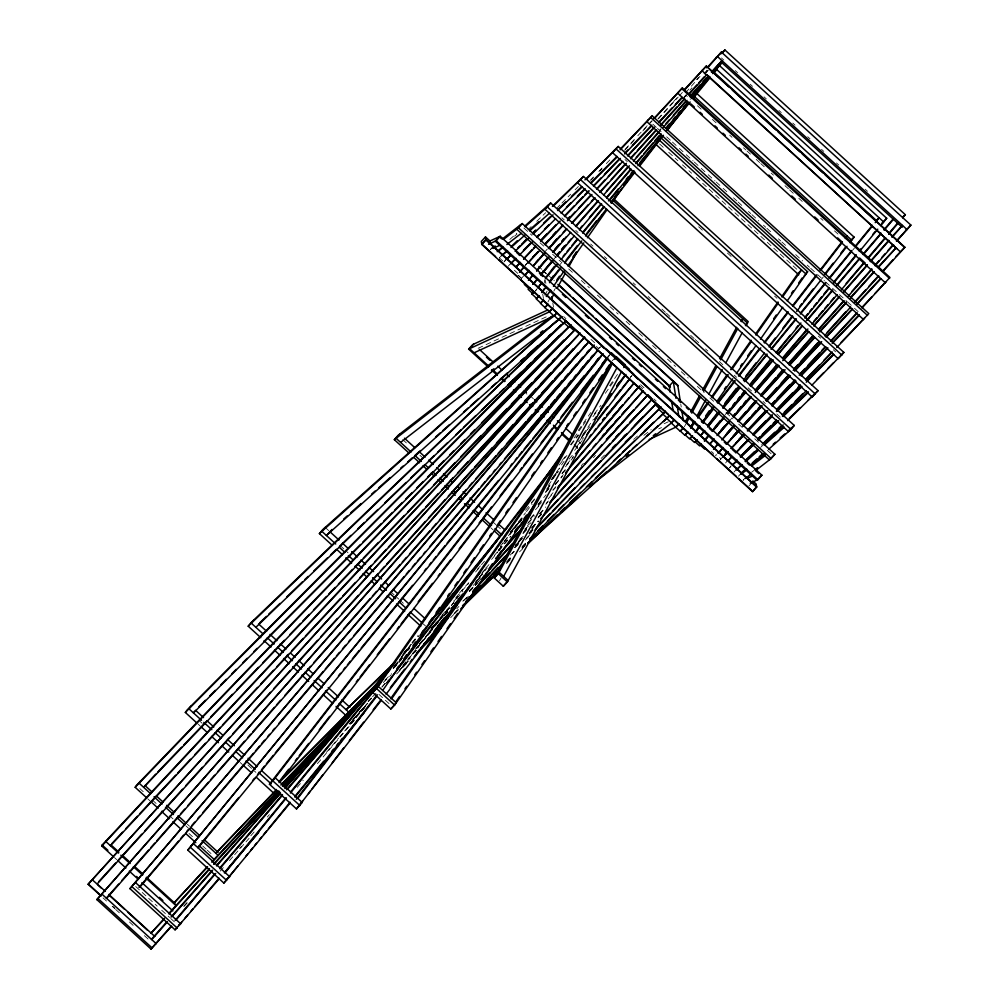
<?xml version="1.0" encoding="UTF-8"?>
<svg xmlns="http://www.w3.org/2000/svg" width="999" height="999" viewBox="0 0 999 999"><rect width="100%" height="100%" fill="white"/><g stroke="black" fill="none" stroke-linecap="round" stroke-linejoin="round"><path stroke-width="0.75" stroke-dasharray="5 3.75" d="M544.88 295.192L547.102 291.096M547.914 302.035L549.4 299.313M553.846 291.121L555.319 288.386M499.575 580.694L501.061 577.959M684.365 426.785L685.851 424.051M721.665 457.854L720.454 459.74L720.803 458.753L716.295 454.632L715.434 455.581M560.314 264.373L562.1 261.813M578.296 430.432L590.809 412.55M609.577 385.726L618.518 372.939M574.063 438.037L582.105 426.536M583.004 425.262L585.689 421.428M605.344 393.319L613.398 381.818M551.523 479.27L564.035 461.388M582.804 434.553L593.531 419.23M548.189 485.589L558.016 471.54M579.47 440.871L589.298 426.823M504.557 261.114L505.894 259.315M508.404 266.134L509.74 264.335M725.636 462.962L726.972 461.163M730.818 466.183L729.482 467.982L732.192 464.585M684.015 97.677L685.913 95.23L690.421 99.338M658.928 131.181L660.826 128.734M608.204 357.105L611.063 353.409M570.491 444.655L578.109 434.802M594.293 413.873L600.961 405.244M571.028 445.005L578.646 435.152M592.931 416.683L596.74 411.763M513.111 528.808L525.486 512.799M526.448 511.575L532.155 504.183M554.058 475.861L559.765 468.469M576.91 446.303L583.566 437.687M504.133 541.483L522.227 518.081M551.735 479.907L558.404 471.291M574.587 450.362L582.205 440.509M821.353 279.483L823.251 277.023M502.772 260.976L499.388 257.892L501.186 255.632M704.47 74.063L707.429 70.454M706.318 72.64L708.291 70.23M401.123 657.055L411.001 645.004M562.087 460.539L567.02 454.508M581.83 436.426L589.735 426.785M395.067 665.272L410.864 645.991M558.99 465.147L566.895 455.494M581.705 437.412L586.638 431.381M415.509 649.125L418.469 645.504M419.455 644.293L439.21 620.179M440.197 618.98L462.912 591.246M508.329 535.789L522.165 518.906M546.853 488.773L550.799 483.953M566.595 464.66L573.513 456.218M412.412 653.721L434.14 627.197M435.127 625.998L439.073 621.166M440.059 619.967L443.032 616.346M444.018 615.147L449.937 607.904M504.245 541.595L516.096 527.135M520.054 522.315L522.027 519.892M546.715 489.76L550.661 484.94M565.471 466.845L573.376 457.205M852.559 250.312L854.532 247.902M725.199 414.622L727.16 412.212M499.388 257.892L502.684 253.946M733.99 472.09L736.463 469.143M683.853 97.353L685.876 94.98M689.922 90.247L691.932 87.875M704.058 73.664L707.08 70.117M683.978 97.914L687.012 94.356M554.07 258.928L556.093 256.568M412.013 642.619L418.082 635.489M531.468 502.547L534.502 498.988M552.734 477.622L557.792 471.678M403.009 653.87L411.113 644.367M412.125 643.181L418.194 636.063M525.511 510.239L534.627 499.55M551.835 479.37L557.904 472.252M569.043 459.19L574.113 453.259M326.423 752.372L338.561 738.136M339.573 736.95L343.631 732.192M344.643 731.006L365.896 706.081M382.105 687.087L386.151 682.342M428.671 632.492L449.925 607.567M494.48 555.332L497.514 551.773M498.526 550.586L510.676 536.338M538.011 504.295L546.103 494.792M555.219 484.115L563.324 474.612M297.178 787.374L303.246 780.244M317.42 763.623L356.905 717.332M419.667 643.743L439.922 620.004M443.968 615.247L450.049 608.129M491.558 559.465L497.627 552.335M498.638 551.148L503.696 545.217M538.124 504.857L542.17 500.112M555.332 484.677L562.425 476.373M730.144 420.142L732.167 417.782M492.232 247.49L490.359 249.65L492.37 247.402M738.511 476.211L741.32 472.977M745.828 477.097L743.019 480.332L746.041 476.948M521.615 278.221L523.676 275.886M545.292 251.348L547.34 249.013M696.578 79.62L698.638 77.285M685.576 92.745L699.987 76.386M658.89 131.643L660.951 129.308M404.096 652.509L411.326 644.305M412.35 643.144L418.544 636.113M477.322 569.38L480.419 565.871M481.456 564.697L484.54 561.188M510.327 531.93L521.678 519.043M545.392 492.12L550.549 486.263M561.9 473.389L567.057 467.532M403.396 653.945L410.614 645.754M475.586 571.99L480.744 566.146M510.651 532.192L515.809 526.336M516.845 525.162L522.002 519.318M545.716 492.395L549.85 487.712M562.225 473.663L565.322 470.142M239.473 848.613L241.533 846.278M250.824 835.738L255.969 829.882M267.32 817.007L269.38 814.66M352.922 719.842L367.357 703.446M381.793 687.062L385.926 682.379M419.955 643.743L432.33 629.695M481.843 573.501L487 567.657M530.307 518.481L535.464 512.624M550.936 495.067L552.996 492.732M220.205 871.128L223.301 867.619M229.483 860.589L233.616 855.906M234.64 854.732L244.955 843.031M245.991 841.857L249.076 838.348M350.149 723.626L365.622 706.056M416.158 648.701L431.63 631.131M479.07 577.285L487.325 567.919M530.631 518.756L534.765 514.073M548.164 498.851L553.321 492.994M593.418 457.654L595.429 455.394M525.274 265.11L527.36 262.812M657.891 118.856L672.514 102.735M673.551 101.573L677.734 96.965M658.403 118.893L678.246 97.015M679.295 95.854L682.417 92.407M518.044 275.362L521.428 278.446L523.513 276.149M403.072 655.157L409.353 648.226M459.577 592.832L470.042 581.293M498.301 550.124L510.851 536.276M538.061 506.268L542.257 501.66M552.722 490.109L555.856 486.65M399.4 659.815L402.535 656.343M407.767 650.574L409.865 648.264M455.906 597.489L468.469 583.641M498.813 550.174L507.18 540.934M535.439 509.777L539.622 505.157M553.234 490.159L555.319 487.849M183.641 906.255L186.776 902.784M353.171 719.28L355.257 716.982M359.44 712.362L367.819 703.134M411.763 654.657L419.093 646.578M469.33 591.183L480.831 578.483M524.787 530.007L526.885 527.709M539.435 513.861L545.716 506.93M184.153 906.293L187.288 902.834M349.5 723.938L364.148 707.779M402.859 665.084L406.006 661.625M407.055 660.464L417.52 648.925L411.863 654.295M475.074 585.451L477.16 583.141L469.268 590.796M523.214 532.355L527.397 527.747M539.947 513.898L543.094 510.427M748.975 485.889L752.072 482.517M625.024 149.425L636.738 136.875M637.799 135.739L651.635 120.904M624.675 150.412L636.388 137.862M642.769 131.006L648.089 125.3M649.163 124.163L652.347 120.742M525.237 265.397L527.36 263.112M393.032 667.507L402.609 657.242M441.958 615.047L445.142 611.638M446.216 610.489L453.658 602.509M485.564 568.294L490.871 562.599M528.096 522.689L534.477 515.846M546.178 503.296L548.301 501.023M581.268 465.671L583.404 463.386M394.817 666.208L402.26 658.229M439.473 618.319L453.309 603.496M482.017 572.702L487.337 566.995M527.747 523.663L532.005 519.105M545.829 504.283L547.952 501.998M352.884 719.517L356.069 716.096M357.142 714.959L365.646 705.843M402.872 665.921L410.314 657.941M463.486 600.923L468.806 595.229M521.977 538.211L515.596 545.054L522.19 538.461M531.543 527.947L537.924 521.103M349.338 723.925L364.235 707.954M399.325 670.329L407.829 661.201M456.755 608.753L458.878 606.468M466.321 598.488L468.456 596.203M515.247 546.028L519.492 541.47M532.255 527.784L538.636 520.941M590.209 180.369L593.443 177.023M598.813 171.428L602.035 168.069M606.331 163.599L611.713 158.004M591.158 180.02L593.306 177.785M599.762 171.066L601.91 168.831M393.294 667.969L399.775 661.213M432.217 627.459L440.859 618.468M445.192 613.96L447.352 611.713M475.462 582.467L480.869 576.835M523.039 532.954L527.36 528.459M538.174 517.207L542.494 512.712M393.169 668.718L399.662 661.975M432.092 628.221L437.5 622.589M443.981 615.846L447.227 612.462M473.176 585.464L480.744 577.584M522.914 533.716L527.235 529.208M538.049 517.957L542.382 513.461M359.952 711.463L365.359 705.843M401.049 668.706L408.616 660.839M454.021 613.586L459.428 607.954M510.252 555.082L515.659 549.45M526.461 538.199L531.868 532.579M353.346 718.968L358.753 713.348M396.603 673.963L407.417 662.712M450.661 617.707L453.908 614.335M454.982 613.211L459.315 608.716M512.287 553.583L514.448 551.336M525.262 540.084L530.669 534.453M607.667 356.755L609.577 354.807M612.175 360.876L615.034 357.942M556.418 208.554L560.814 204.146M561.913 203.047L570.704 194.218M575.099 189.798L578.396 186.488M394.393 666.158L402.085 658.416M431.793 628.583L437.287 623.064M469.193 591.021L476.885 583.279M477.984 582.18L481.293 578.858M518.693 541.296L521.99 537.974M531.893 528.034L538.486 521.403M601.198 458.416L604.495 455.107M393.494 667.744L401.186 660.014M429.795 631.281L431.993 629.07M469.393 591.495L477.085 583.766M532.092 528.521L534.29 526.311M368.094 701.211L371.403 697.901M372.502 696.79L376.898 692.369M403.296 665.858L408.803 660.327M506.705 561.987L511.101 557.567M522.102 546.515L525.399 543.206M368.294 701.698L371.603 698.388M399.101 670.754L406.805 663.024M506.905 562.474L510.202 559.153M522.302 547.002L525.599 543.681M631.917 375.686L630.219 377.347L632.105 375.599M527.809 229.845L531.156 226.623M536.75 221.266L545.691 212.7M503.896 262.013L506.131 259.865M402.847 654.495L409.602 648.014M435.489 623.176L446.753 612.387M514.31 547.614L519.942 542.207M528.946 533.578L533.454 529.258M403.509 654.645L405.769 652.484M431.655 627.659L438.411 621.178M445.167 614.697L447.427 612.537M469.942 590.946L472.19 588.786M514.972 547.764L518.356 544.53M529.62 533.728L531.868 531.568M384.84 680.194L391.596 673.726M454.645 613.261L458.017 610.027M506.431 563.611L510.939 559.29M522.202 548.488L524.45 546.328M383.254 682.517L391.133 674.962M408.029 658.766L415.909 651.211M519.492 551.885L522.864 548.651M596.391 346.453L598.638 348.514L600.524 346.765M509.79 239.46L516.77 233.229M514.622 236.139L516.958 234.066M455.719 598.289L458.042 596.203M478.996 577.509L484.802 572.315M518.556 542.207L520.879 540.122M529.02 532.854L533.678 528.696M633.741 439.385L638.398 435.227M453.583 601.186L457.08 598.076M475.686 581.455L480.344 577.297M515.247 546.141L519.905 541.995M529.208 533.678L531.543 531.605M430.969 628.521L432.642 627.035M433.466 626.286L436.963 623.176M507.942 559.827L510.264 557.742M521.903 547.365L525.387 544.243M432.492 628.159L435.989 625.037M462.749 601.148L468.568 595.966M506.968 561.688L510.452 558.566M522.09 548.189L525.574 545.067M760.539 447.402L762.861 445.329M598.638 348.514L600.786 346.703M527.347 525.574L531.031 522.714M538.386 517.02L540.834 515.122M643.856 435.327L651.211 429.62M524.825 528.946L528.508 526.086M519.592 539.185L523.276 536.338M530.631 530.644L533.091 528.746M518.306 541.608L521.977 538.761M529.333 533.066L533.016 530.207M751.56 472.302L753.958 470.442M478.121 348.289L549.625 315.322M664.123 423.713L668.331 421.778M658.691 428.871L661.5 427.584M521.428 278.446L518.556 275.399M721.453 57.967L723.8 60.102M735.289 70.604L737.587 72.702M750.237 84.253L752.534 86.351M764.035 96.841L766.333 98.938M778.97 110.489L781.268 112.587M792.769 123.077L795.067 125.175M807.704 136.726L810.014 138.824M821.503 149.313L823.8 151.411M836.45 162.962L838.748 165.06M865.184 189.198L867.482 191.296M697.439 105.744L703.196 111.001M712.412 119.418L718.169 124.675M729.695 135.19L731.992 137.3M743.518 147.815L745.816 149.912M746.965 150.961L750.424 154.121M756.181 159.378L759.64 162.537M760.788 163.586L764.247 166.746M771.153 173.052L773.463 175.162M784.977 185.677L788.436 188.836M789.585 189.885L794.193 194.093M798.8 198.302L802.259 201.448M820.691 218.282L823.001 220.379M834.515 230.894L837.974 234.053M652.859 124.188L656.318 127.348M657.467 128.396L662.075 132.605M666.683 136.813L671.291 141.021M672.439 142.07L678.196 147.328M679.357 148.376L685.114 153.634M686.263 154.695L693.181 161.001M694.33 162.05L700.087 167.308M701.236 168.369L707.005 173.626M708.154 174.675L715.059 180.981M716.208 182.03L721.977 187.3M723.126 188.349L728.883 193.606M733.491 197.814L736.95 200.961M738.099 202.023L743.855 207.28M748.463 211.488L750.773 213.586M751.922 214.635L758.84 220.954M763.448 225.162L765.746 227.26M766.895 228.309L772.664 233.566M778.421 238.823L780.719 240.934M781.88 241.983L787.637 247.24M795.704 254.608L802.609 260.914M807.217 265.122L809.515 267.233M810.676 268.281L816.433 273.539M817.582 274.588L824.5 280.894M825.649 281.955L831.405 287.213M832.554 288.261L838.323 293.519M839.472 294.568L846.378 300.886M847.539 301.935L853.296 307.192M854.445 308.241L860.201 313.499M659.565 143.943L664.148 148.127M668.718 152.31L677.884 160.677M682.454 164.847L691.62 173.214M696.191 177.397L796.94 269.368M624.999 159.54L627.297 161.638M698.663 226.798L703.259 230.994M727.434 253.059L732.042 257.267M742.394 266.721L747.002 270.929M774.625 296.154L776.922 298.251M818.356 336.076L820.654 338.186M833.316 349.737L835.626 351.848M561.938 217.819L564.235 219.917M575.724 230.407L578.021 232.505M590.659 244.043L592.956 246.141M604.457 256.643L606.755 258.741M619.392 270.279L621.69 272.377M633.179 282.867L635.476 284.965M648.126 296.516L650.424 298.614M661.912 309.103L665.359 312.25M666.508 313.299L669.954 316.446M676.86 322.739L679.158 324.837M690.646 335.327L694.093 338.486M695.242 339.535L698.688 342.682M705.581 348.976L707.879 351.074M719.38 361.563L722.826 364.71M734.315 375.199L736.613 377.297M748.101 387.799L751.548 390.946M763.049 401.436L765.346 403.534M776.835 414.023L780.281 417.17M523.913 228.047L531.955 235.389M539.997 242.732L544.592 246.928M552.634 254.27L560.664 261.601M568.706 268.943L573.301 273.139M581.343 280.482L589.385 287.824M597.414 295.155L602.01 299.35M610.052 306.693L618.094 314.036M626.136 321.378L630.719 325.562M638.761 332.904L646.803 340.247M652.547 345.492L659.44 351.785M667.469 359.116L675.511 366.458M681.256 371.703L688.149 377.997M697.339 386.388L704.22 392.669M709.964 397.914L715.709 403.159M726.048 412.599L732.941 418.893M738.673 424.138L744.417 429.37M754.757 438.811L761.65 445.104M767.394 450.349L772.002 454.557M538.274 266.121L541.72 269.255M542.857 270.304L546.303 273.451M547.452 274.488L554.333 280.781M542.944 270.816L546.391 273.963M590.971 339.373L595.491 343.494M640.609 384.69L643.993 387.774M514.398 270.292L517.782 273.389M563.673 316.596L565.933 318.644M639.248 385.589L642.632 388.673M653.908 398.976L656.168 401.036M711.438 451.498L713.686 453.558M529.882 395.554L533.329 398.701M523.201 390.746L527.797 394.942M577.185 440.022L580.619 443.169M574.088 444.105L578.683 448.301M574.3 445.579L577.747 448.726M402.684 439.548L408.429 444.792M419.93 455.294L425.686 460.551M492.382 521.453L495.841 524.6M496.99 525.649L500.437 528.796M490.934 527.872L493.244 529.97M325.187 527.422L328.646 530.581M339.972 545.429L348.039 552.797M390.659 591.708L394.106 594.867M395.267 595.916L398.713 599.075M399.875 600.124L403.321 603.284M423.264 623.925L425.562 626.023M378.883 694.33L391.296 705.656M198.764 720.192L202.185 723.313M247.877 765.034L255.869 772.327M197.902 723.925L200.187 726.011M240.16 762.512L242.445 764.597M187.25 824.15L189.535 826.235M186.051 826.023L188.336 828.109M139.823 788.586L143.257 791.72M152.397 800.074L156.98 804.245M169.555 815.733L172.989 818.868M189.011 833.491L192.432 836.625M202.735 846.016L206.169 849.15M207.305 850.199L213.024 855.419M147.765 798.813L150.062 800.911M114.41 857.542L116.708 859.627M135.752 886.55L157.18 906.118M161.688 910.239L169.58 917.444M170.717 918.468L176.348 923.625M112.737 906.33L115.035 908.428M103.047 897.901L106.493 901.048M112.225 906.293L114.523 908.391M115.672 909.44L121.416 914.684M129.458 922.015L135.202 927.259M144.38 935.651L150.125 940.896M680.744 403.958L681.231 407.005M552.797 302.759L553.521 307.317M545.392 280.382L545.879 283.429M544.318 279.87L544.805 282.917M542.707 294.006L543.431 298.576M537.375 288.386L535.476 290.846L537.45 288.436M503.184 542.707L500.324 546.403L503.259 542.807"/><path stroke-width="1.5" d="M113.274 856.493L101.811 846.028L102.16 845.054L567.832 345.716M106.281 840.634L105.931 841.608L118.544 853.121M678.246 92.37L677.896 93.344L885.439 282.842L885.788 281.855L875.149 293.269M654.482 118.456L682.367 87.937L889.909 277.435L862.025 307.942M551.236 299.101L554.195 293.644M557.167 288.187L565.322 273.164M569.03 266.346L576.435 252.685M621.565 371.64L507.367 581.955L503.309 586.251L494.28 578.009L610.689 363.599M494.28 578.009L498.351 573.713L612.537 363.399M614.76 359.303L616.246 356.581L625.262 364.81L623.788 367.545M503.633 576.398L617.045 367.52M503.309 586.251L508.154 580.519L499.125 572.277L495.067 576.573M685.489 421.516L688.448 416.059M690.671 411.963L699.575 395.579M702.534 390.122L715.883 365.547M719.58 358.728L736.638 327.322M686.588 422.689L689.547 417.22M691.783 413.136L700.674 396.753M703.633 391.283L716.982 366.72M720.679 359.89L737.737 328.484M741.445 321.666L742.919 318.931L740.883 321.079M691.096 426.81L694.068 421.341M697.027 415.884L705.918 399.5M708.89 394.043L722.227 369.468M725.936 362.637L742.245 332.605M745.953 325.786L748.214 321.616L614.148 199.213M146.628 797.776L135.19 787.324L136.388 785.451L564.185 340.297M140.347 781.33L139.148 783.204L150.587 793.656M155.669 774.2L143.656 787.324L579.395 333.916L574.887 329.795L135.19 787.324M648.251 119.98L647.052 121.866L863.611 319.593M620.179 149.825L652.21 115.859L868.78 313.586L836.737 347.552M541.783 292.407L544.455 288.574M549.825 280.906L553.396 275.799M556.78 279.995L559.452 276.161M572.864 256.993L576.435 251.885M598.788 219.942L602.36 214.835M614.872 196.94L618.443 191.833M546.291 296.528L550.761 290.135M553.434 286.301L564.16 270.979M567.744 265.859L583.828 242.869M587.4 237.762L607.067 209.653M611.538 203.259L622.265 187.937M624.05 185.377L629.42 177.71M533.891 506.031L394.63 705.082L390.821 708.99L372.764 692.507L606.768 358.029M372.764 692.507L376.586 688.611L607.904 357.967M386.938 682.829L388.723 680.282M396.765 668.781L398.551 666.221M403.921 658.553L406.593 654.72M412.849 645.779L415.534 641.945M420.005 635.564L423.576 630.444M428.946 622.789L432.517 617.669M436.088 612.562L439.672 607.454M447.714 595.953L449.5 593.394M454.87 585.739L457.542 581.905M463.798 572.951L466.483 569.118M470.954 562.737L474.525 557.629M479.895 549.962L483.466 544.855M489.722 535.901L491.508 533.354M496.878 525.686L500.449 520.579M505.806 512.912L508.491 509.078M512.962 502.684L516.533 497.577M531.73 475.861L534.415 472.028M540.671 463.086L542.457 460.527M547.827 452.859L551.398 447.752M556.755 440.084L558.553 437.525M566.595 426.036L568.381 423.476M573.738 415.809L576.423 411.975M582.679 403.034L585.364 399.2M589.835 392.819L593.406 387.699M598.776 380.032L602.347 374.925M605.918 369.817L609.49 364.71M382.704 690.421L611.525 363.361M390.597 698.738L563.998 450.874M391.72 698.663L560.664 457.192M390.821 708.99L396.241 702.784L378.196 686.313L374.375 690.209M396.004 701.573L399.575 696.465M404.932 688.798L406.73 686.251M414.772 674.75L416.558 672.19M421.915 664.522L424.6 660.689M430.856 651.748L433.541 647.914M438.012 641.533L441.583 636.413M446.953 628.758L450.524 623.638M454.095 618.531L457.679 613.423M467.507 599.363L465.721 601.922L501.473 564.835M472.864 591.708L475.549 587.874M481.805 578.921L484.49 575.099M488.961 568.706L492.532 563.598M497.889 555.931L501.473 550.824M514.872 531.655L518.456 526.548M523.813 518.881L526.498 515.047M600.686 409.003L603.371 405.169M607.842 398.788L611.413 393.668M616.77 386.001L619.455 382.18M594.667 419.155L596.453 416.595M598.239 414.048L625.948 374.438M690.421 427.135L694.005 422.028M697.577 416.92L707.404 402.859M711.875 396.478L727.072 374.762M730.644 369.642L751.211 340.259M755.669 333.878L778.021 301.935M781.593 296.828L797.689 273.826L801.498 269.917L782.729 296.753M690.659 428.346L695.129 421.953M697.814 418.131L708.541 402.797M712.112 397.689L728.209 374.687M731.78 369.58L751.448 341.471M755.918 335.077L778.258 303.134M705.669 415.921L709.24 410.814M724.437 389.098L726.223 386.538M740.521 366.096L742.307 363.549M747.677 355.881L751.248 350.774M773.588 318.831L776.273 314.997M791.47 293.281L793.256 290.721M798.626 283.054L802.197 277.947M699.65 426.073L695.179 432.467L700.037 426.423M702.322 422.24L713.049 406.918M716.633 401.798L732.717 378.808M736.288 373.701L755.956 345.592M760.426 339.198L782.766 307.255M787.237 300.874L807.617 271.74L661.088 137.962M196.766 722.889L185.339 712.449L187.337 709.765L561.675 333.741M190.959 706.118L188.961 708.815L201.523 720.279M194.805 711.138L193.469 712.936L574.088 330.619L569.567 326.498L570.904 324.7M614.635 150.075L612.637 152.772L838.223 358.741L843.855 352.41L618.269 146.441L584.977 179.87M586.276 179.258L618.269 146.441M530.007 539.273L661.138 407.08M811.862 385.227L843.855 352.41M539.135 295.804L536.588 298.301L532.08 294.181L533.978 291.733M541.171 283.479L538.324 287.163L542.37 282.43M545.929 277.335L554.47 266.283M549.887 281.106L558.429 270.055M566.033 260.227L577.422 245.492M586.925 233.217L596.415 220.929M610.664 202.51L616.358 195.142M623.95 185.315L634.402 171.803M641.046 163.212L654.345 146.016M667.632 128.821L673.338 121.453M541.883 292.507L545.691 287.6M549.487 282.68L560.876 267.944M564.685 263.037L581.768 240.921M585.564 236.014L606.455 208.991M611.213 202.847L634.952 172.153M639.697 166.009L663.436 135.302M667.232 130.394L686.226 105.832M381.306 700.336L296.516 808.94L269.455 784.227L599.35 357.555M602.747 354.22L272.852 780.881L269.455 784.227M279.183 781.58L288.711 769.267M295.367 760.651L297.277 758.191M299.176 755.731L308.703 743.418M319.18 729.869L329.645 716.32M336.313 707.704L349.638 690.459M356.306 681.842L358.216 679.382M360.115 676.922L369.642 664.597M377.26 654.757L389.635 638.748M397.252 628.895L399.15 626.435M401.061 623.963L410.577 611.65M418.194 601.798L432.48 583.329M438.186 575.948L440.097 573.476M441.995 571.016L450.561 559.939M459.14 548.851L473.414 530.382M479.133 522.989L481.031 520.529M482.942 518.069L491.508 506.98M500.074 495.904L511.5 481.131M520.067 470.042L521.977 467.582M523.876 465.122L532.442 454.033M541.021 442.957L552.447 428.171M561.013 417.095L572.439 402.31M581.006 391.233L593.381 375.224M601.947 364.148L606.718 357.979M279.72 781.942L607.255 358.341M296.278 799.3L377.21 694.63M399.113 666.308L557.155 461.888M297.777 798.413L376.798 696.216M387.275 682.667L550.087 472.102M616.733 385.901L625.299 374.812M296.516 808.94L302.697 800.948M308.404 793.568L310.314 791.096M312.212 788.636L322.689 775.087M332.217 762.774L343.644 748.001M349.35 740.609L363.636 722.14M373.151 709.827L380.769 699.974M390.297 687.662L404.57 669.193M410.289 661.8L412.187 659.34M414.098 656.88L424.563 643.331M434.09 631.018L444.567 617.469M453.134 606.393L451.223 608.853L463.598 594.842M462.649 594.08L455.032 603.933L461.213 596.915M597.852 419.218L607.367 406.905M614.984 397.053L620.704 389.66M386.076 694.18L472.714 582.117M476.523 577.197L480.332 572.265M586.962 434.353L629.807 378.933M696.64 429.757L699.487 426.073M702.334 422.39L713.736 407.654M717.532 402.747L734.627 380.631M738.423 375.724L759.315 348.701M764.06 342.57L787.799 311.863M792.544 305.719L816.283 275.012M820.092 270.105L841.932 241.858M702.884 422.739L713.323 409.228M718.081 403.084L735.164 380.981M738.973 376.074L760.813 347.827M764.61 342.907L788.348 312.212M793.094 306.069L816.832 275.362M820.629 270.454L842.469 242.208M845.329 238.524L847.227 236.064M707.804 425.287L717.294 412.999M724.887 403.184L736.288 388.436M745.778 376.161L756.231 362.649M769.517 345.454L775.224 338.087M782.816 328.259L792.307 315.984M799.912 306.156L801.81 303.696M803.708 301.248L813.198 288.961M824.6 274.226L833.141 263.174M840.746 253.346L845.491 247.203M700.749 435.452L703.596 431.768M708.341 425.636L718.793 412.125M722.589 407.205L738.736 386.326M743.481 380.194L764.372 353.171M769.118 347.028L792.856 316.321M796.653 311.413L820.391 280.707M825.149 274.575L846.99 246.316M849.837 242.632L854.095 237.125L696.291 93.032M580.344 179.47L577.634 182.854L812.249 397.065L814.959 393.668M553.046 206.443L583.478 176.461L818.081 390.671L787.649 420.641M260.764 637.662L248.214 626.198L250.924 622.802L561.426 325.075M254.046 619.805L251.348 623.201L262.749 633.616M248.214 626.198L566.158 320.816M255.856 627.31L570.666 324.925M634.328 433.329L660.901 407.317M528.496 543.244L665.409 411.438M532.942 284.315L536.875 279.508M540.821 274.7L551.648 261.463M556.58 255.457L559.54 251.848M561.5 249.438L564.46 245.829M563.186 256.194L565.159 253.783M567.132 251.373L570.079 247.777M572.052 245.367L576.972 239.348M582.892 232.13L603.571 206.88M608.503 200.861L618.356 188.836M626.236 179.221L628.209 176.811M631.156 173.202L633.129 170.792M640.022 162.375L661.7 135.914M666.62 129.907L687.312 104.645M694.205 96.229L696.178 93.819M703.071 85.402L705.044 83.004M708.004 79.396L709.964 76.985M545.329 278.821L557.155 264.385M561.088 259.578L577.834 239.123M582.767 233.117L604.432 206.656M609.365 200.637L633.99 170.567M637.936 165.759L662.562 135.689M666.495 130.881L690.147 102.023M693.094 98.414L709.839 77.959M713.786 73.152L716.745 69.543L713.91 72.178M289.96 803.221L223.876 883.079L187.775 850.124L588.761 360.577M590.746 358.154L593.706 354.545M187.775 850.124L597.527 350.711M198.277 846.94L238.761 797.514M252.585 780.631L254.558 778.221M257.53 774.6L259.503 772.19M261.476 769.779L264.435 766.171M266.408 763.748L273.326 755.319M275.299 752.909L326.648 690.209M338.499 675.749L340.472 673.326M343.444 669.717L345.417 667.307M347.39 664.897L350.349 661.276M352.322 658.865L359.24 650.424M361.213 648.014L412.562 585.327M424.413 570.854L426.386 568.443M429.358 564.822L431.331 562.412M433.304 560.002L436.263 556.381M438.236 553.97L445.154 545.529M447.127 543.119L498.476 480.432M510.327 465.959L512.3 463.548M515.259 459.94L517.245 457.53M519.218 455.107L522.177 451.498M524.15 449.088L531.068 440.646M533.041 438.236L584.39 375.537M596.241 361.076L598.214 358.666M198.139 847.926L603.021 353.621M285.589 798.114L224.363 872.864L258.704 832.479M290.522 792.082L383.341 678.758M430.744 620.891L502.834 532.879M504.807 530.469L506.78 528.059M225.212 872.651L286.438 797.901M290.384 793.069L381.243 682.155M421.728 632.729L492.832 545.916M494.805 543.506L496.778 541.096M622.19 387.987L629.108 379.545M223.876 883.079L237.762 866.133M245.654 856.493L247.627 854.083M250.599 850.461L252.572 848.051M254.545 845.641L256.518 843.231M259.478 839.61L261.463 837.199M263.436 834.789L266.396 831.168M268.369 828.758L290.097 802.234M295.03 796.203L323.676 761.238M331.568 751.598L333.541 749.188M336.513 745.566L338.486 743.156M340.459 740.746L342.432 738.336M575.486 453.808L581.406 446.578M589.31 436.925L591.283 434.515M594.243 430.906L596.228 428.484M598.201 426.073L600.174 423.663M603.134 420.055L605.107 417.644M607.08 415.222L610.052 411.613M612.025 409.203L623.875 394.73M294.905 797.19L360.077 717.619M362.05 715.209L364.023 712.799M577.322 452.385L633.616 383.666M707.879 426.136L718.718 412.899M722.652 408.091L739.397 387.649M744.33 381.63L766.982 353.971M770.928 349.163L795.554 319.093M800.474 313.074L825.112 283.017M829.045 278.197L851.71 250.537M855.644 245.729L872.389 225.287M700.861 435.527L704.794 430.719M707.754 427.11L719.567 412.674M723.513 407.867L740.259 387.425M745.192 381.406L766.857 354.945M771.79 348.938L796.415 318.868M800.349 314.061L825.961 282.792M829.907 277.972L851.573 251.511M855.519 246.703L872.264 226.261M875.224 222.652L879.157 217.844L876.335 220.467M714.36 427.847L720.267 420.629M728.146 411.014L730.119 408.603M733.079 404.995L735.052 402.597M737.999 398.988L739.972 396.578M741.945 394.168L744.892 390.559M750.811 383.354L770.516 359.29M776.423 352.073L790.209 335.239M796.128 328.022L798.089 325.612M804.994 317.195L807.941 313.586M809.914 311.188L811.887 308.778M813.86 306.368L816.807 302.772M818.78 300.362L821.74 296.753M823.713 294.343L828.633 288.336M833.553 282.317L856.218 254.658M859.177 251.049L861.138 248.639M872.964 234.216L874.937 231.805M881.605 223.664L886.7 218.269L718.706 64.885M704.382 440.859L708.316 436.039M712.262 431.231L724.088 416.795M728.021 411.988L744.767 391.546M749.7 385.527L771.365 359.066M776.298 353.059L800.923 322.989M804.869 318.182L829.495 288.112M833.428 283.304L856.093 255.632M860.027 250.824L877.759 229.171M880.718 225.562L886.7 218.269M548.139 205.22L544.842 209.166L788.473 431.605L791.77 427.672M525.087 226.798L547.34 206.943L550.636 202.997L794.28 425.437L790.971 429.383L768.718 449.25M332.068 545.167L319.393 533.603L322.689 529.657L556.73 320.754M325.187 527.422L321.89 531.368L335.714 543.993M319.393 533.603L561.725 316.546M332.03 529.47L326.398 535.489L566.233 320.667M658.366 418.406L665.496 411.288M527.909 542.994L670.004 415.409M720.966 53.834L724.887 49.95L905.356 214.723L902.696 217.844M528.471 280.232L532.517 275.499M536.55 270.766L547.664 257.742M554.732 249.45L558.766 244.718M561.8 241.171L563.811 238.798M722.227 53.072L724.887 49.95M540.946 274.325L552.047 261.301M557.105 255.382L560.127 251.823M562.15 249.463L566.183 244.73M568.206 242.357L571.241 238.811M580.319 228.147L582.342 225.786M589.41 217.495L600.524 204.47M606.58 197.365L630.819 168.956M635.864 163.037L641.92 155.931M643.943 153.559L653.034 142.907M655.044 140.534L659.09 135.802M667.17 126.336L669.18 123.963M673.226 119.231L675.237 116.858M678.271 113.312L680.294 110.939M683.316 107.392L687.362 102.647M691.395 97.914L708.566 77.785M712.599 73.052L721.69 62.4M532.979 284.353L537.025 279.62M541.058 274.887L553.184 260.677M557.217 255.944L574.388 235.814M579.432 229.895L601.648 203.846M606.693 197.927L630.931 169.518M635.976 163.599L661.226 133.991M666.271 128.072L688.486 102.035M691.52 98.476L709.69 77.173M712.724 73.614L721.815 62.962M219.218 878.77L175.062 929.832L129.945 888.648L582.991 357.455M587.037 352.709L589.073 350.337M129.945 888.648L594.243 344.967M139.011 887.424L178.496 841.133M180.519 838.748L183.566 835.189M186.601 831.63L188.624 829.257M191.658 825.698L194.693 822.14M197.74 818.568L199.763 816.195M202.797 812.637L253.421 753.283M255.444 750.911L259.49 746.166M261.513 743.793L264.548 740.234M267.595 736.675L269.618 734.29M272.652 730.731L274.675 728.358M278.721 723.613L323.276 671.378M325.299 669.005L334.403 658.329M336.426 655.956L339.473 652.397M342.507 648.826L345.542 645.267M348.576 641.708L350.599 639.335M353.646 635.776L404.258 576.423M406.281 574.05L409.328 570.491M412.362 566.933L415.397 563.361M417.42 560.988L420.454 557.43M423.501 553.871L425.524 551.498M429.57 546.753L479.183 488.586M481.206 486.213L485.252 481.456M487.275 479.083L490.322 475.524M493.356 471.965L495.379 469.592M499.425 464.847L501.448 462.475M504.495 458.903L549.038 406.68M551.061 404.308L555.107 399.563M557.13 397.177L560.177 393.618M562.2 391.246L565.234 387.687M568.269 384.128L571.303 380.569M574.35 376.998L576.373 374.625M580.419 369.88L583.453 366.321M585.476 363.948L588.523 360.389M590.546 358.017L592.569 355.632M140.147 886.8L597.739 350.274M175.112 920.379L214.598 874.088M219.655 868.143L282.417 794.555M286.476 789.809L389.735 668.731M436.301 614.123L455.544 591.57M176.236 919.754L215.722 873.463M219.768 868.718L282.542 795.117M287.6 789.185L387.824 671.665M437.437 613.511L447.552 601.635M602.459 420.017L604.482 417.644M606.505 415.272L633.841 383.229M175.062 929.832L176.835 927.759M181.643 922.127L178.609 925.686L180.744 923.875L135.627 882.679L133.491 884.49M184.678 918.556L187.725 914.997M190.759 911.438L192.782 909.065M194.805 906.692L219.106 878.196M514.722 531.593L524.85 519.717M572.427 463.936L623.051 404.583L618.943 409.265M514.835 532.155L530.019 514.36M565.459 472.814L639.36 386.151M705.319 439.148L707.342 436.775M712.387 430.856L723.501 417.832M727.534 413.099L745.716 391.783M750.761 385.864L772.976 359.827M778.021 353.896L802.259 325.487M806.293 320.754L832.554 289.972M836.588 285.227L859.814 258.004M862.849 254.445L881.018 233.142M884.053 229.583L893.143 218.931M704.432 440.896L708.466 436.151M712.512 431.418L723.613 418.394M727.659 413.661L745.828 392.345M750.886 386.426L773.101 360.389M778.146 354.458L802.384 326.049M807.429 320.13L832.666 290.534M836.712 285.789L859.939 258.566M863.973 253.833L881.143 233.704M884.165 230.145L893.256 219.493M720.941 430.244L724.974 425.512M733.054 416.034L735.077 413.661M738.111 410.114L741.133 406.568M744.168 403.009L746.178 400.649M755.269 389.985L776.473 365.122M782.542 358.017L806.767 329.608M813.835 321.316L816.87 317.769M818.893 315.397L822.926 310.664M824.949 308.291L827.971 304.745M831.006 301.186L834.028 297.64M846.153 283.429L863.323 263.311M868.368 257.38L884.527 238.449M888.561 233.704L897.651 223.052M709.952 443.831L713.985 439.085M717.02 435.539L729.133 421.328M733.179 416.595L750.349 396.466M755.394 390.547L777.609 364.498M782.654 358.579L807.904 328.983M811.937 324.25L837.187 294.655M841.22 289.91L864.447 262.687M868.481 257.942L885.651 237.824M888.685 234.266L898.775 222.427M520.479 224.912L516.72 229.221L769.38 459.915L774.887 454.233L522.227 223.539L502.497 238.836M503.546 239.435L518.481 227.859L522.227 223.539M409.29 453.321L394.33 439.672L398.077 435.352L551.91 316.196M399.837 433.991L396.091 438.311L411.039 451.96M394.33 439.672L554.283 315.759L557.105 312.525L554.008 315.946L474.088 352.809M400.599 442.432L558.803 319.88L561.613 316.646M663.398 421.59L669.892 415.509M589.435 486.513L671.59 422.864L674.4 419.617M756.206 470.117L771.141 458.553L774.887 454.233M706.867 67.944L721.39 52.085L910.888 225.1L896.69 241.221M528.121 271.478L525.024 274.987L529.258 270.429M533.266 265.634L538.411 259.79M540.471 257.455L544.58 252.784M548.701 248.114L550.761 245.779M552.822 243.444L556.93 238.761M708.216 67.045L721.39 52.085M538.473 268.319L547.739 257.804M552.884 251.96L560.089 243.793M562.15 241.458L566.258 236.775M575.524 226.261L597.14 201.736M606.405 191.221L626.985 167.857M636.251 157.343L657.866 132.805M666.096 123.464L669.18 119.955M673.301 115.285L685.651 101.261M690.796 95.429L700.062 84.915M703.146 81.406L706.231 77.897M711.375 72.065L722.002 60.639L711.7 72.328M528.508 280.269L532.629 275.599M536.75 270.929L549.1 256.905M553.209 252.235L570.704 232.367M575.849 226.536L598.501 200.836M603.646 194.992L629.37 165.784M633.491 161.114L659.215 131.905M663.336 127.235L687 100.362M690.097 96.866L708.616 75.837M171.728 926.148L150.986 949.05L96.853 899.612L578.271 353.159M583.428 347.302L585.489 344.955M96.853 899.612L588.911 341.72M106.306 898.126L118.681 884.078M121.778 880.569L148.589 850.124M150.649 847.789L154.783 843.106M156.843 840.758L178.496 816.183M180.557 813.835L184.69 809.153M187.787 805.644L208.404 782.229M210.477 779.894L214.598 775.212M217.695 771.69L244.505 741.258M247.602 737.749L250.699 734.228M252.759 731.892L274.413 707.304M276.473 704.969L280.607 700.287M284.727 695.604L304.32 673.351M306.381 671.016L310.514 666.333M313.611 662.824L340.422 632.379M343.519 628.87L370.329 598.438M372.39 596.091L376.523 591.408M379.608 587.899L400.237 564.485M402.297 562.137L406.431 557.454M409.515 553.946L430.144 530.531M432.205 528.196L436.338 523.513M439.423 519.992L466.246 489.56M469.343 486.051L472.427 482.542M475.524 479.021L496.153 455.606M498.214 453.271L502.335 448.588M506.468 443.906L526.061 421.665M528.121 419.318L532.255 414.635M535.339 411.126L562.162 380.681M565.247 377.172L568.344 373.663M571.44 370.154L576.598 364.298M579.695 360.789L582.779 357.267M586.913 352.585L588.973 350.249M106.631 898.401L593.418 345.829M151.423 939.322L166.895 921.765M171.016 917.082L212.275 870.254M216.396 865.571L280.344 792.981M285.502 787.137L389.66 668.893M151.748 939.584L167.22 922.027M172.377 916.17L212.6 870.516M216.721 865.833L280.669 793.256M284.79 788.573L386.888 672.677M601.41 429.17L610.689 418.631M612.762 416.296L616.883 411.613M625.137 402.247L629.258 397.565M631.318 395.217L638.536 387.025M150.986 949.05L170.379 927.047M503.496 548.926L517.932 532.529M558.154 486.875L560.214 484.527M563.311 481.019L590.134 450.586M593.219 447.077L596.316 443.556M599.412 440.047L620.042 416.633M622.102 414.298L626.223 409.615M495.566 558.553L523.414 526.948M557.454 488.311L643.056 391.146M718.943 433.091L729.233 421.416M733.353 416.745L750.848 396.878M755.993 391.034L778.633 365.334M782.754 360.664L808.478 331.456M813.636 325.624L839.36 296.416M843.481 291.745L867.144 264.872M870.229 261.363L888.76 240.334M891.845 236.838L902.459 225.412L892.169 237.1M710.014 443.868L714.123 439.198M718.244 434.528L729.57 421.678M733.678 417.008L751.173 397.14M755.294 392.47L778.97 365.609M784.115 359.765L808.815 331.73M813.96 325.886L839.684 296.678M843.805 292.008L867.469 265.135M870.566 261.638L889.085 240.609M726.548 433.703L731.693 427.872M737.861 420.854L746.103 411.513M749.188 408.004L755.356 400.999M760.514 395.154L775.948 377.634M778.009 375.299L782.117 370.629M788.298 363.611L811.962 336.75M819.168 328.571L842.844 301.698M852.11 291.184L871.652 268.993M875.773 264.323L878.858 260.814M881.955 257.305L885.039 253.808M888.123 250.299L892.244 245.629M896.353 240.959L910.888 225.1M717.607 444.493L713.498 449.163L717.694 444.592M722.752 438.648L734.078 425.799M738.199 421.128L755.694 401.261M760.838 395.429L783.478 369.717M788.623 363.886L813.323 335.839M818.468 330.007L844.192 300.799M848.313 296.129L871.99 269.255M875.074 265.746L893.593 244.73M488.536 244.293L496.191 240.759L500.224 236.251L761.9 475.174L757.866 479.682L750.212 483.216M488.161 366.945L468.643 349.113L472.677 344.605L547.914 309.902M473.613 344.18L469.58 348.688L489.098 366.508M468.643 349.113L549.487 311.825L552.522 308.454M674.337 419.667L671.316 423.052L675.824 427.172L678.845 423.788L675.711 427.16L680.232 431.281L683.328 427.909L680.294 431.081L684.814 435.202L687.861 431.98L685.064 434.802L689.572 438.923L692.432 436.001M684.003 90.06L706.368 65.996L904.882 247.24L883.029 271.353M519.517 272.065L523.701 267.457M527.872 262.849L535.177 254.795M544.58 244.418L548.763 239.822M552.934 235.215L556.068 231.756M567.557 219.093L569.642 216.783M684.515 90.097L706.368 65.996M536.051 262.325L540.222 257.717M548.576 248.501L560.064 235.839M563.199 232.38L566.333 228.921M571.553 223.164L588.261 204.745M591.396 201.286L594.53 197.827M599.75 192.07L608.104 182.854M611.238 179.408L624.812 164.435M631.081 157.517L635.252 152.909M637.337 150.612L656.143 129.882M661.363 124.126L677.022 106.843M679.108 104.545L683.291 99.937M688.511 94.181L696.865 84.965M698.95 82.667L704.17 76.911M533.429 265.821L544.917 253.147M549.088 248.539L566.845 228.971M572.065 223.202L595.042 197.864M600.262 192.108L626.373 163.324M630.544 158.716L656.655 129.92M660.826 125.312L684.839 98.826M689.023 94.218L706.78 74.638L896.827 248.589M100.749 895.803L88.112 884.265L573.601 348.851M88.112 884.265L584.577 337.35M98.826 881.555L115.572 863.086M117.657 860.776L141.733 834.227M144.867 830.768L162.662 811.151M166.845 806.53L182.542 789.222M185.677 785.763L202.422 767.294M205.569 763.835L229.633 737.287M232.767 733.828L249.513 715.359M253.696 710.739L270.442 692.282M273.589 688.811L290.322 670.354M292.42 668.044L317.532 640.347M320.679 636.875L337.425 618.418M341.608 613.798L358.354 595.329M360.439 593.031L378.234 573.401M380.319 571.103L384.515 566.483M386.601 564.173L405.444 543.394M408.579 539.935L425.324 521.466M428.459 518.006L445.204 499.537M448.339 496.078L472.415 469.53M474.513 467.232L492.295 447.602M496.478 442.994L513.224 424.525M516.371 421.066L533.104 402.597M535.202 400.287L539.385 395.679M541.483 393.369L552.996 380.669M555.082 378.359L560.314 372.59M563.461 369.131L569.73 362.2M573.926 357.592L578.109 352.972M97.24 883.903L589.085 341.471M164.473 918.293L150.874 933.291L163.948 919.48M168.656 913.673L209.478 868.655M213.661 864.048L279.583 791.333M283.778 786.725L371.678 689.772M374.812 686.313L390.509 669.005M169.181 913.71L208.941 869.854M214.173 864.085L279.058 792.532M284.29 786.762L359.628 703.671L281.805 784.602M361.725 701.36L364.86 697.889M369.056 693.281L372.19 689.809M375.324 686.35L380.557 680.581M602.409 435.914L604.507 433.603M606.605 431.293L611.838 425.524M614.972 422.065L618.106 418.606M622.302 413.986L643.231 390.896M437.924 625.799L447.352 615.421M490.259 568.094L512.225 543.856M549.9 502.31L555.132 496.54M558.279 493.081L582.342 466.533M584.44 464.223L602.222 444.605M606.418 439.997L623.151 421.528M626.298 418.069L633.616 409.99M438.449 625.849L457.28 605.069M485.539 573.913L513.786 542.744M550.412 502.36L647.739 395.017M725.536 435.339L733.89 426.123M738.074 421.516L756.867 400.786M761.051 396.178L785.064 369.692M789.235 365.085L814.297 337.45M819.517 331.68L846.677 301.748M850.848 297.14L873.825 271.803M877.996 267.195L896.265 247.652L878.521 267.233M721.877 439.985L733.366 427.31M738.586 421.553L756.343 401.973M761.563 396.216L784.527 370.879M789.759 365.122L814.809 337.487M820.042 331.73L846.141 302.934M850.324 298.326L874.337 271.84M733.191 436.001L737.362 431.393M742.582 425.636L749.887 417.57M751.985 415.272L756.156 410.664M758.241 408.354L760.339 406.056M765.559 400.299L777.047 387.624M781.218 383.017L788.536 374.962M793.755 369.205L797.926 364.598M801.061 361.139L817.769 342.719M827.172 332.355L845.966 311.626M855.356 301.261L865.808 289.735M868.943 286.288L878.333 275.924M882.517 271.316L892.956 259.79M896.091 256.343L904.882 247.24M723.251 447.552L718.031 453.309L723.401 447.627M726.385 444.105L738.923 430.282M743.094 425.674L760.851 406.094M766.071 400.337L789.048 375M793.218 370.392L819.33 341.608M824.55 335.839L850.661 307.055M854.832 302.447L878.845 275.961M490.397 243.594L489.985 241.034L485.477 236.913L481.331 241.408L481.83 244.493L752.534 491.658L756.668 487.15L756.181 484.065L752.796 480.981M481.83 244.493L485.964 239.997L485.477 236.913M547.976 304.333L544.88 307.704L554.008 315.946M549.388 311.825L552.484 308.441M752.534 491.658L756.58 486.638L485.889 239.473L481.743 243.981L495.566 256.606M653.771 118.619L682.367 87.937M516.108 266.82L519.305 263.399M523.563 258.841L532.08 249.7M540.596 240.572L546.977 233.729M532.679 257.405L537.999 251.698M545.454 243.706L562.487 225.449M567.807 219.743L575.262 211.751M578.446 208.329L590.159 195.779M596.54 188.936L605.057 179.795M608.254 176.373L619.967 163.824M627.409 155.832L654.02 127.298M659.34 121.591L672.115 107.892M675.312 104.47L681.693 97.627M519.555 272.09L523.813 267.52M528.071 262.949L539.785 250.399M545.104 244.693L563.199 225.287M567.457 220.729L591.932 194.48M597.252 188.774L622.802 161.376M628.121 155.669L654.732 127.135M658.99 122.577L682.404 97.465M101.811 846.028L580.244 333.017M111.863 843.606L122.49 832.204M125.687 828.783L137.387 816.233M139.51 813.96L175.674 775.187M177.797 772.901L190.559 759.228M194.817 754.657L205.444 743.256M208.641 739.834L220.329 727.297M222.465 725.012L257.555 687.387M260.751 683.965L273.514 670.279M276.698 666.857L288.399 654.308M291.583 650.886L303.284 638.349M305.419 636.063L340.509 598.438M342.632 596.153L355.394 582.467M359.652 577.909L371.353 565.359M374.538 561.938L386.238 549.4M388.361 547.115L423.464 509.49M425.586 507.205L438.349 493.518M441.533 490.097L453.234 477.559M457.492 473.002L468.119 461.588M471.316 458.179L521.303 404.583M524.487 401.161L536.188 388.611M540.447 384.053L551.073 372.652M554.27 369.23L562.774 360.102M568.094 354.408L573.414 348.701M584.752 337.138L110.452 845.728L110.802 844.742L118.893 852.135M206.93 867.07L173.614 903.396L207.642 866.907M212.25 861.363L278.184 790.671M282.442 786.101L369.642 692.594M211.9 862.349L277.834 791.645M283.154 785.938L358.653 704.982M606.443 439.285L611.763 433.578M616.021 429.021L619.205 425.599M622.389 422.177L634.09 409.627M636.226 407.355L647.914 394.805L651.298 397.902M427.322 639.697L429.458 637.412M431.58 635.139L442.22 623.738M478.371 584.964L490.072 572.415M492.195 570.142L504.957 556.455M546.441 511.975L558.129 499.438M561.326 496.016L573.026 483.466M575.149 481.193L610.239 443.556M612.375 441.283L625.137 427.597M629.382 423.039L637.899 413.911M423.788 644.105L448.239 617.869M472.702 591.645L507.804 554.008M540.771 518.668L652.434 398.926M731.193 438.661L738.648 430.669M742.906 426.098L762.062 405.557M766.32 400.999L789.734 375.886M795.067 370.179L821.665 341.646M825.923 337.088L852.534 308.554M856.792 303.983L880.206 278.871M726.585 444.205L739.36 430.507M743.618 425.949L761.713 406.543M767.032 400.836L790.446 375.724M794.704 371.166L821.315 342.632M826.635 336.925L852.184 309.528M857.504 303.821L880.918 278.721M725.062 454.195L727.197 451.91M738.898 439.348L743.156 434.79M747.414 430.219L765.509 410.826M771.902 403.971L775.087 400.549M777.222 398.264L789.997 384.578M799.575 374.3L804.894 368.594M808.091 365.172L819.792 352.61M821.927 350.337L825.112 346.903M830.444 341.196L857.055 312.675M862.374 306.968L871.952 296.691M727.909 451.748L722.589 457.455L727.984 451.91M731.106 448.326L743.88 434.627M748.126 430.057L766.221 410.664M771.553 404.957L794.967 379.845M799.225 375.287L825.836 346.753M831.156 341.046L856.692 313.649M543.481 300.162L540.434 303.384L544.942 307.492L548.001 304.27M745.404 325.199L747.439 323.052L613.374 200.649M620.304 149.063L652.21 115.859M514.86 259.415L510.551 263.886L516.096 258.404M523.451 250.474L529.907 243.756M533.466 248.239L535.614 246.004M540.983 240.409L556.031 224.75M564.635 215.809L574.3 205.744M576.46 203.509L582.904 196.791M585.052 194.555L588.274 191.209M593.656 185.614L601.173 177.785M604.395 174.425L618.369 159.89M624.825 153.184L628.046 149.825M632.342 145.355L651.685 125.225M516.146 266.895L520.442 262.425M523.663 259.066L535.489 246.765M540.859 241.171L560.202 221.041M564.51 216.571L589.223 190.846M593.518 186.376L620.391 158.416M624.687 153.946L651.56 125.986M157.842 771.94L181.618 747.19M183.791 744.942L206.493 721.315M210.814 716.82L232.442 694.317M236.763 689.809L258.391 667.307M262.712 662.812L284.34 640.309M289.747 634.69L300.562 623.438M302.722 621.191L309.203 614.435M313.536 609.939L326.511 596.428M328.671 594.18L335.152 587.437M338.399 584.053L352.46 569.43M354.62 567.182L361.101 560.427M363.274 558.179L378.409 542.432M381.655 539.048L404.358 515.422M407.604 512.05L429.22 489.547M433.554 485.052L455.169 462.549M460.576 456.918L481.118 435.552M486.525 429.92L507.067 408.541M511.401 404.046L523.289 391.67M525.449 389.423L531.943 382.667M535.189 379.295L549.238 364.66M552.484 361.288L554.645 359.041M560.052 353.409L567.619 345.542M276.523 789.472L215.846 853.233L276.398 790.234M280.844 784.977L371.665 690.471M361.813 701.348L365.06 697.976M370.467 692.344L372.627 690.097M615.896 436.95L619.143 433.578M622.389 430.207L627.797 424.575M629.957 422.327L651.585 399.825L656.093 403.946L535.002 529.957M421.59 647.34L430.232 638.336M435.639 632.704L438.886 629.333M468.081 598.95L481.056 585.451M486.463 579.832L498.351 567.457M536.201 528.071L550.249 513.449M552.41 511.201L575.124 487.574M579.445 483.066L601.073 460.576M605.394 456.068L627.022 433.566M631.343 429.071L643.244 416.695M417.145 652.584L419.305 650.337M421.466 648.089L440.934 627.834M724.887 454.508L727.035 452.26M735.626 443.319L743.156 435.489M747.452 431.019L766.795 410.889M772.177 405.294L795.816 380.694M801.186 375.1L826.985 348.264M832.354 342.669L859.227 314.71M731.206 448.551L744.105 435.127M748.401 430.656L767.744 410.527M772.04 406.056L795.691 381.456M801.061 375.861L827.934 347.902M832.229 343.431L859.103 315.472M753.034 434.016L765.933 420.604M776.685 409.415L792.806 392.644M798.176 387.05L800.324 384.815M805.706 379.22L819.679 364.685M823.975 360.202L831.493 352.385M841.17 342.32L864.809 317.707M728.196 460.502L731.418 457.142M736.787 451.56L747.539 440.372M752.909 434.777L772.264 414.647M776.56 410.177L800.199 385.577M805.581 379.982L832.442 352.023M539.035 295.941L536.176 298.863L540.684 302.984L543.543 300.062M805.706 273.689L807.617 271.74M804.108 275.999L806.006 274.038L658.329 139.211M507.192 258.704L510.489 255.394M521.466 244.355L526.96 238.836M532.455 233.316L535.751 230.007M523.588 250.187L527.984 245.779M536.763 236.95L538.961 234.74M544.455 229.233L548.851 224.812M566.421 207.155L570.816 202.747M577.41 196.129L584.003 189.51M590.596 182.892L616.957 156.406M519.393 255.095L532.567 241.858M536.962 237.437L555.644 218.681M561.138 213.162L585.302 188.886M590.796 183.379L617.157 156.893M185.339 712.449L569.567 326.498M198.776 706.917L205.369 700.287M209.778 695.878L215.272 690.346M220.779 684.827L226.273 679.295M231.78 673.776L236.176 669.355M242.769 662.724L247.178 658.304M253.771 651.673L257.08 648.363M263.674 641.733L360.477 544.492M362.674 542.282L381.381 523.501M383.579 521.291L392.382 512.45M394.58 510.239L402.285 502.509M405.582 499.188L412.175 492.557M416.583 488.136L423.176 481.506M427.584 477.085L433.079 471.565M438.573 466.034L444.08 460.514M449.575 454.995L453.983 450.574M460.576 443.943L464.985 439.523M470.479 433.991L474.875 429.57M481.481 422.952L563.985 340.072M281.081 779.969L380.082 680.519M382.292 678.309L385.589 674.999M279.083 782.667L372.59 688.736M376.985 684.315L380.294 681.006M612.399 447.852L615.696 444.543M623.388 436.8L625.599 434.59M634.39 425.761L655.294 404.757L659.802 408.878M420.904 648.176L435.202 633.803M462.699 606.181L491.296 577.459M493.506 575.249L496.803 571.928M529.807 538.786L533.104 535.464M537.499 531.043L543.006 525.524M547.402 521.103L554.008 514.473M558.404 510.052L563.898 504.532M569.405 499.001L574.9 493.481M580.407 487.949L584.802 483.528M591.408 476.898L595.804 472.49M602.409 465.859L648.601 419.443M416.695 653.084L438.698 630.981M460.701 608.878L500.299 569.105M740.147 447.927L747.839 440.197M753.333 434.677L772.002 415.921M776.398 411.513L801.66 386.126M807.155 380.619L833.516 354.133M728.271 460.551L731.555 457.23M735.951 452.822L749.138 439.585M753.533 435.164L772.202 416.408M777.697 410.889L801.86 386.625M806.255 382.205L833.715 354.62M740.271 456.456L752.347 444.318M757.841 438.798L760.039 436.588M762.237 434.39L771.028 425.562M773.226 423.351L776.51 420.042M784.203 412.312L791.895 404.595M795.192 401.286L802.884 393.556M817.157 379.22L823.75 372.602M828.146 368.181L833.641 362.662M732.779 464.66L737.175 460.252M740.471 456.943L753.646 443.706M758.041 439.285L776.71 420.529M782.205 415.01L806.368 390.734M532.08 294.181L534.627 291.683M271.815 781.156L275.212 777.821L302.285 802.534L298.888 805.881M851.548 239.623L854.095 237.125M692.544 435.851L689.997 438.361L694.505 442.482L697.052 439.972M552.397 206.269L583.478 176.461M501.623 255.744L506.093 251.461M511.675 246.104L517.27 240.734M517.782 247.902L520.017 245.754M524.487 241.471L526.723 239.323M533.429 232.892L535.664 230.744M543.493 223.239L550.199 216.808M558.029 209.315L565.846 201.81M571.44 196.453L581.505 186.801M507.255 258.791L510.601 255.582M515.072 251.286L528.483 238.424M532.966 234.141L553.084 214.847M557.554 210.564L582.142 186.975M259.69 622.839L266.446 616.371M268.694 614.21L279.957 603.408M286.713 596.927L302.472 581.818M304.732 579.657L308.104 576.423M313.736 571.028L327.247 558.066M330.619 554.832L336.251 549.425M339.635 546.191L350.886 535.402M357.642 528.921L364.398 522.44M366.658 520.279L377.909 509.49M384.665 503.009L406.056 482.492M410.564 478.184L424.076 465.222M428.583 460.901L434.203 455.507M437.587 452.272L447.714 442.557M455.606 434.99L461.226 429.595M463.486 427.435L475.861 415.559M481.493 410.164L497.265 395.055M499.512 392.894L504.02 388.574M520.904 372.377L508.516 384.253L510.926 386.438M526.535 366.983L531.043 362.662M534.415 359.428L545.679 348.626M552.435 342.158L559.19 335.676M394.955 662.05L346.091 709.702L395.629 662.2M625.324 441.97L630.943 436.563M462.525 605.706L467.033 601.386M471.528 597.077L483.916 585.202M489.547 579.795L495.179 574.4M527.834 543.094L536.838 534.453M542.469 529.058L557.105 515.022M560.476 511.788L564.984 507.467M569.492 503.146L580.744 492.357M586.376 486.95L592.007 481.555M595.379 478.321L606.643 467.52M613.398 461.051L620.154 454.57M622.402 452.41L634.79 440.534M640.421 435.139L653.933 422.177M463.199 605.869L498.101 572.402M741.133 456.006L753.433 444.218M757.904 439.935L778.021 420.641M782.492 416.346L808.203 391.695M732.841 464.76L737.312 460.477M740.659 457.255L754.07 444.393M758.541 440.109L778.671 420.816M783.141 416.521L807.729 392.944M745.641 460.127L754.582 451.548M763.536 442.982L774.712 432.255M779.183 427.972L781.418 425.824M789.247 418.319L800.424 407.604M808.241 400.099L818.081 390.671M741.82 464.597L736.226 469.955L742.132 464.835M745.167 461.376L757.467 449.587M763.061 444.23L783.179 424.937M530.019 287.6L528.134 289.36L532.642 293.469L534.54 291.72M190.797 846.44L193.631 843.805L229.72 876.76L226.898 879.395M881.792 223.714L883.678 221.965L715.684 68.581M696.952 440.022L695.067 441.77L699.587 445.891L701.473 444.13M524.9 225.974L550.636 202.997M497.202 251.698L501.848 247.552M529.408 230.095L538.711 221.79M502.872 254.782L507.517 250.624M511.001 247.515L524.95 235.065M529.595 230.919L549.35 213.287M343.668 519.08L347.153 515.971M350.649 512.849L361.114 503.508M371.591 494.155L375.075 491.046M378.571 487.924L390.209 477.534M400.674 468.194L403.009 466.121M407.654 461.963L412.312 457.804M414.635 455.731L420.454 450.537M435.576 437.038L440.234 432.879M442.557 430.806L449.55 424.575M463.511 412.112L468.156 407.954M470.492 405.881L478.633 398.613M491.433 387.187L496.091 383.029M499.575 379.92L507.717 372.652M520.516 361.226L524.013 358.104M527.497 354.995L537.974 345.642M548.439 336.301L550.774 334.215M555.419 330.07L561.238 324.875M644.405 430.869L653.708 422.552M540.509 530.744L548.663 523.476M561.463 512.05L564.947 508.928M568.443 505.819L577.747 497.514M589.385 487.125L592.869 484.003M596.366 480.894L606.83 471.54M617.307 462.2L620.804 459.078M625.449 454.932L630.107 450.774M632.429 448.701L637.087 444.543M646.39 436.238L648.726 434.153M653.371 430.007L658.029 425.849M745.429 460.889L758.216 449.475M764.023 444.293L783.778 426.66M745.616 461.725L758.403 450.312M764.21 445.129L783.965 427.497M752.259 462.937L756.917 458.791M759.24 456.718L762.724 453.596M773.176 444.268L775.511 442.195M780.157 438.037L784.802 433.891M788.286 430.781L794.28 425.437M740.833 474.138L746.64 468.956M751.285 464.81L764.073 453.396M903.208 216.533L905.356 214.723M492.757 247.789L495.154 245.941M498.464 250.986L503.259 247.277M506.855 244.493L521.241 233.341M491.421 370.654L493.868 368.756M540.471 332.655L542.932 330.756M626.286 456.543L628.746 454.645M653.271 435.639L655.719 433.741M742.257 471.89L745.853 469.105M750.636 465.397L765.022 454.258M740.896 474.363L746.89 469.717M751.685 465.996L764.872 455.794M755.157 469.518L757.554 467.657M745.416 478.471L751.41 473.838M716.133 57.43L717.482 56.531L906.98 229.533L905.618 230.444M100.762 895.179L102.123 894.28L156.256 943.705M489.885 241.021L500.224 236.251M493.044 248.414L499.762 245.317M649.188 439.46L675.824 427.172M747.052 478.471L752.422 475.999M761.9 475.174L756.93 480.119L495.254 241.196L499.275 236.688L501.573 238.786M701.748 70.479L900.261 251.736M92.22 879.744L105.37 891.32M720.716 61.626L902.172 227.297M713.998 72.253L877.397 221.441M709.302 69.093L728.808 86.913M732.255 90.047L752.909 108.903M755.194 111.001L775.848 129.858M778.146 131.955L799.949 151.86M802.247 153.958L822.901 172.815M825.199 174.912L904.37 247.203M693.918 96.091L851.735 240.185M682.017 88.923L889.56 278.409M690.858 103.884L694.305 107.018M700.037 112.263L702.322 114.348M714.934 125.862L717.232 127.959M722.964 133.192L725.262 135.29M739.023 147.852L741.308 149.95M745.903 154.133L748.189 156.231M768.83 175.075L772.264 178.209M791.757 196.004L795.204 199.151M814.697 216.945L818.131 220.092M837.624 237.887L842.219 242.07M860.564 258.828L865.146 263.012M651.011 117.745L867.569 315.472M655.669 144.156L798.763 274.812M616.271 149.138L841.857 355.095M580.769 179.857L815.371 394.068M547.34 206.943L790.971 429.383M518.481 227.859L771.141 458.553M561.913 279.42L677.759 385.189L680.506 402.447M560.851 278.883L677.846 385.714M558.916 284.965L570.392 295.442M572.689 297.54L593.331 316.383M595.629 318.481L670.179 386.551M557.854 284.428L670.267 387.063M516.495 252.41L519.942 255.544M539.448 273.364L542.894 276.511M562.4 294.318L565.846 297.465M585.364 315.284L588.798 318.419M609.465 337.287L611.763 339.385M616.346 343.569L618.643 345.666M632.417 358.241L634.715 360.339M639.298 364.535L641.595 366.621M655.369 379.195L657.667 381.293M663.411 386.538L665.696 388.636M678.321 400.162L680.619 402.26M686.363 407.492L688.661 409.59M701.286 421.116L703.571 423.214M709.315 428.446L711.613 430.544M724.238 442.07L726.535 444.168M732.267 449.413L735.714 452.559M747.19 463.037L749.487 465.134M755.219 470.367L758.666 473.514M496.191 240.759L757.866 479.682M611.475 352.847L615.996 356.968M625.012 365.209L629.52 369.33M606.555 349.3L611.063 353.409M629.108 369.892L633.616 374.013M485.964 239.997L756.668 487.15M601.473 345.879L603.733 347.939M635.314 376.785L637.562 378.833M499.025 259.752L517.457 276.586M520.904 279.745L540.496 297.615M542.794 299.725L562.375 317.607M564.685 319.705L645.317 393.331M647.627 395.429L668.356 414.36M670.666 416.471L690.247 434.34M693.693 437.5L713.286 455.382M716.733 458.541L736.325 476.411M738.623 478.521L752.447 491.133M524.313 284.415L528.821 288.536M700.274 445.067L704.782 449.188M564.348 323.077L568.868 327.197M659.103 409.578L663.611 413.698M559.253 319.505L563.761 323.626M663.011 414.248L667.532 418.369M554.283 315.759L558.803 319.88M667.082 418.743L671.59 422.864M479.358 349.413L493.131 362M497.727 366.196L502.322 370.392M506.918 374.588L509.215 376.685M512.662 379.82L514.96 381.918M518.406 385.065L520.691 387.162M524.138 390.309L526.436 392.407M534.477 399.75L536.775 401.848M540.222 404.995L542.519 407.093M545.966 410.239L548.264 412.337M551.71 415.472L554.008 417.57M557.442 420.716L560.889 423.863M565.484 428.059L572.377 434.353M486.451 357.192L489.897 360.339M492.544 369.655L497.14 373.851M501.735 378.047L505.182 381.193M530.444 404.258L532.742 406.356M536.188 409.503L538.486 411.6M541.933 414.747L544.23 416.845M547.677 419.992L549.974 422.077M553.421 425.224L558.004 429.42M561.45 432.567L569.492 439.91M491.608 370.092L497.352 375.337M500.799 378.471L504.245 381.618M507.692 384.765L509.989 386.863M513.424 390.01L515.721 392.108M519.168 395.254L521.466 397.352M524.912 400.499L527.21 402.597M529.507 404.695L531.805 406.793M535.252 409.94L537.549 412.025M540.996 415.172L543.294 417.27M546.728 420.417L550.174 423.564M553.621 426.71L557.067 429.857M561.663 434.053L569.705 441.396M404.445 438.186L414.785 447.639M419.393 451.835L425.137 457.092M428.596 460.239L433.191 464.435M436.638 467.582L440.097 470.741M443.544 473.888L446.99 477.035M450.437 480.182L452.747 482.292M457.342 486.488L459.64 488.586M463.086 491.733L466.545 494.892M469.992 498.039L474.587 502.235M478.046 505.394L482.642 509.59M486.088 512.737L494.143 520.092M498.738 524.288L504.495 529.545M415.646 456.156L421.391 461.413M424.837 464.56L428.296 467.707M432.892 471.903L436.338 475.062M439.797 478.209L443.244 481.356M446.69 484.503L448.988 486.613M453.596 490.809L455.894 492.907M460.489 497.102L462.799 499.213M467.395 503.409L469.692 505.506M474.3 509.715L478.896 513.911M483.491 518.106L491.545 525.462M494.992 528.608L501.898 534.915M413.886 457.517L419.63 462.774M423.089 465.921L426.536 469.068M431.131 473.264L434.59 476.423M438.037 479.57L441.483 482.717M444.942 485.864L448.389 489.023M451.835 492.17L455.282 495.317M458.741 498.476L461.038 500.574M464.485 503.721L469.093 507.917M472.539 511.076L478.284 516.321M481.743 519.468L489.785 526.823M494.393 531.018L500.137 536.276M498.351 573.713L507.367 581.955M329.795 531.63L339.011 540.047M342.47 543.206L348.226 548.463M351.685 551.61L357.442 556.88M360.901 560.027L365.509 564.235M368.968 567.395L373.576 571.603M377.023 574.75L381.63 578.958M385.09 582.117L388.549 585.277M393.156 589.472L397.764 593.681M402.372 597.889L409.278 604.208M413.886 608.403L425.412 618.93M339.173 547.14L344.93 552.41M348.389 555.556L352.997 559.765M357.605 563.973L362.212 568.181M365.659 571.341L369.118 574.487M372.577 577.647L377.185 581.855M380.631 585.002L386.401 590.272M389.847 593.418L395.616 598.676M399.063 601.835L405.981 608.141M410.589 612.35L422.102 622.864M336.675 549.375L342.432 554.632M345.879 557.792L351.648 563.049M355.095 566.208L359.702 570.404M363.161 573.563L366.621 576.723M371.228 580.931L374.687 584.078M379.295 588.286L382.742 591.445M387.35 595.654L393.119 600.911M396.566 604.07L404.632 611.425M408.091 614.585L420.766 626.148M376.586 688.611L394.63 705.082M258.616 623.975L266.596 631.256M270.03 634.39L276.873 640.634M280.294 643.756L286.001 648.975M290.559 653.134L295.13 657.305M298.551 660.426L304.245 665.634M307.68 668.756L313.374 673.975M317.944 678.134L323.651 683.341M328.209 687.512L338.474 696.89M341.895 700.012L349.887 707.304M267.32 637.774L274.163 644.03M277.585 647.152L283.291 652.359M286.713 655.494L292.42 660.701M295.841 663.823L301.548 669.03M304.97 672.152L310.664 677.359M314.098 680.494L322.078 687.774M325.499 690.908L335.764 700.274M339.198 703.408L349.475 712.786M264.186 640.784L271.029 647.027M274.45 650.162L280.157 655.369M283.579 658.491L289.285 663.698M292.707 666.82L298.414 672.027M301.835 675.162L308.679 681.405M312.1 684.527L318.943 690.784M323.514 694.942L332.642 703.284M336.064 706.405L346.328 715.784M195.529 710.289L203.521 717.594M206.955 720.716L213.811 726.972M217.233 730.107L222.939 735.314M227.51 739.485L234.365 745.741M237.787 748.875L244.643 755.132M248.077 758.266L257.205 766.608M261.775 770.778L299.912 805.594M203.808 722.364L211.813 729.67M215.235 732.804L220.941 738.011M225.512 742.182L231.231 747.402M235.789 751.573L242.645 757.829M246.079 760.951L255.207 769.305M258.641 772.427L271.204 783.903M201.323 727.06L207.043 732.267M211.613 736.438L218.456 742.694M221.89 745.828L228.746 752.085M232.168 755.207L239.023 761.475M243.594 765.646L251.586 772.939M256.156 777.11L274.425 793.793M144.93 785.501L151.786 791.77M156.368 795.953L163.224 802.209M166.658 805.344L174.663 812.662M178.097 815.796L186.101 823.101M190.684 827.284L199.825 835.639M204.408 839.809L218.132 852.347M154.021 796.777L162.025 804.095M165.459 807.229L173.464 814.535M176.898 817.669L184.902 824.974M189.473 829.158L198.626 837.512M202.06 840.646L218.107 855.294M151.199 801.947L158.067 808.216M161.501 811.35L169.505 818.656M172.939 821.79L180.944 829.108M185.514 833.278L195.816 842.681M199.238 845.816L214.111 859.39M190.609 847.502L226.698 880.456M122.328 855.269L130.345 862.599M134.927 866.782L142.957 874.1M146.391 877.247L175.037 903.396M120.829 855.206L129.995 863.573M133.429 866.72L142.607 875.087M146.041 878.221L175.861 905.456M102.16 845.054L107.892 850.286M136.538 876.435L138.824 878.533M159.453 897.364L162.887 900.499M117.857 860.676L125.874 868.006M129.308 871.14L138.474 879.507M141.92 882.654L172.852 910.901M132.093 886.837L177.21 928.034M108.816 894.455L154.77 936.425M97.964 884.989L101.411 888.123M109.44 895.466L124.376 909.102M127.822 912.249L147.34 930.069M88.624 884.315L101.261 895.841M98.214 898.713L152.347 948.151M681.955 411.576L683.403 420.691M675.986 398.326L673.338 381.593L669.193 386.089L670.167 392.17M677.197 405.931L678.883 416.583M671.615 401.298L673.064 410.427M551.835 296.678L552.559 301.236"/></g></svg>
